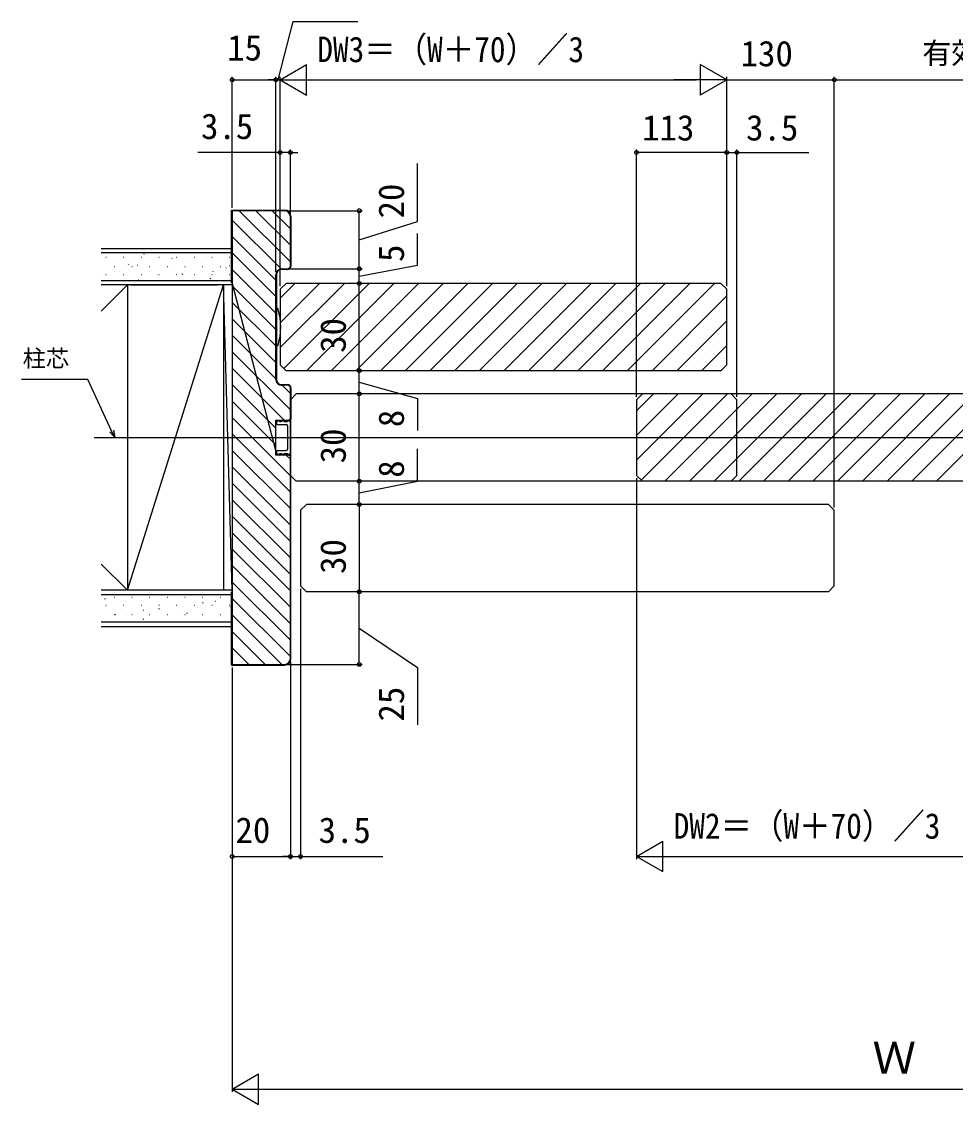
# Model space of a CAD drawing. Units: millimetres, scale not verified. Extents: x -525 to 525, y -783 to 779.
# Drawn here: x -128.1 to 192.9, y 32.4 to 404.7 of the extents above; entities that cross this region are included whole.
import ezdxf
from ezdxf.enums import TextEntityAlignment as Align

# ---------------------------------------------------------------- set-up
doc = ezdxf.new("R2010")
doc.units = ezdxf.units.MM
doc.header["$LTSCALE"] = 4
for name, color, linetype in [('0-3_YKK_11', 7, 'Continuous'), ('0-4_YKK_12', 2, 'Continuous'), ('0-5_YKK_13', 4, 'Continuous'), ('0-7_YKK_D', 6, 'Continuous'), ('0-9_YSS_K', 3, 'Continuous')]:
    doc.layers.add(name, color=color, linetype=linetype)
doc.styles.add('ＭＳ ゴシック', font='')
doc.styles.get('ＭＳ ゴシック').set_extended_font_data('MS Gothic')

msp = doc.modelspace()

# ---------------------------------------------------------------- linework, layer by layer
at = {"layer": '0-3_YKK_11'}
for p, q in [((-35.709, 320.695), (-35.709, 337.695)), ((-35.509, 337.695), (-35.509, 320.695)), ((-40.709, 281.695), (-40.709, 317.695)), ((-40.509, 317.695), (-40.509, 281.695)), ((-38.709, 319.695), (-36.709, 319.695)), ((-36.709, 319.495), (-38.709, 319.495)), ((-55.709, 314.895), (-55.909, 314.895)), ((-55.709, 314.695), (-40.709, 256.895)), ((-38.709, 279.895), (-36.709, 279.895)), ((-36.709, 279.695), (-38.709, 279.695)), ((-40.509, 266.495), (-40.709, 266.495)), ((-40.509, 256.895), (-40.709, 256.895)), ((-55.909, 208.495), (-55.709, 208.495)), ((-55.909, 183.495), (-55.909, 208.495)), ((-55.909, 183.495), (-37.709, 183.495))]:
    msp.add_line(p, q, dxfattribs=at)
for points in [[(-55.909, 314.895), (-55.909, 339.895), (-37.709, 339.895)], [(-37.709, 339.695), (-55.709, 339.695), (-55.709, 314.695)], [(-55.709, 314.695), (-55.709, 208.695), (-55.709, 183.695), (-37.709, 183.695)], [(-35.709, 185.695), (-35.709, 255.195), (-36.209, 255.695), (-40.709, 255.695), (-40.709, 256.695), (-40.709, 266.695), (-40.709, 267.695), (-36.209, 267.695), (-35.709, 268.195), (-35.709, 278.695)], [(-35.509, 278.695), (-35.509, 268.112), (-36.126, 267.495), (-40.509, 267.495), (-40.509, 266.495)], [(-35.509, 185.695), (-35.509, 255.278), (-36.126, 255.895), (-40.509, 255.895), (-40.509, 256.895)]]:
    msp.add_lwpolyline(points, dxfattribs=at)
for centre, radius, start, end in [((-37.709, 337.695), 2.2, 0.00001, 89.99999), ((-37.709, 337.695), 2, 0.00001, 89.99999), ((-36.709, 320.695), 1, 270.00001, 359.99999), ((-36.709, 320.695), 1.2, 270.00001, 359.99999), ((-38.709, 317.695), 2, 90.00001, 179.99999), ((-38.709, 317.695), 1.8, 90.00001, 179.99999), ((-38.709, 281.695), 2, 180.00001, 269.99999), ((-38.709, 281.695), 1.8, 180.00001, 269.99999), ((-36.709, 278.695), 1.2, 0.00001, 89.99999), ((-36.709, 278.695), 1, 0.00001, 89.99999), ((-37.709, 185.695), 2.2, 270.00001, 359.99999), ((-37.709, 185.695), 2, 270.00001, 359.99999)]:
    msp.add_arc(centre, radius, start, end, dxfattribs=at)
at = {"layer": '0-4_YKK_12'}
for p, q in [((-39.209, 312.695), (-37.209, 314.695)), ((-39.209, 309.609), (-34.123, 314.695)), ((-39.209, 301.123), (-25.638, 314.695)), ((-39.209, 292.638), (-17.153, 314.695)), ((-39.209, 312.695), (-39.209, 286.695)), ((-37.938, 285.424), (-8.667, 314.695)), ((112.291, 314.695), (-37.209, 314.695)), ((-30.182, 284.695), (-0.182, 314.695)), ((-21.697, 284.695), (8.303, 314.695)), ((-13.211, 284.695), (16.789, 314.695)), ((-4.726, 284.695), (25.274, 314.695)), ((3.759, 284.695), (33.759, 314.695)), ((12.244, 284.695), (42.244, 314.695)), ((20.73, 284.695), (50.73, 314.695)), ((29.215, 284.695), (59.215, 314.695)), ((37.7, 284.695), (67.7, 314.695)), ((46.186, 284.695), (76.186, 314.695)), ((54.671, 284.695), (84.671, 314.695)), ((63.156, 284.695), (93.156, 314.695)), ((71.641, 284.695), (101.641, 314.695)), ((80.127, 284.695), (110.127, 314.695)), ((112.291, 314.695), (114.291, 312.695)), ((114.291, 286.695), (114.291, 312.695)), ((88.612, 284.695), (114.291, 310.374)), ((97.097, 284.695), (114.291, 301.888)), ((105.582, 284.695), (114.291, 293.403)), ((-37.209, 284.695), (-39.209, 286.695)), ((112.291, 284.695), (114.291, 286.695)), ((112.291, 284.695), (-37.209, 284.695)), ((-35.709, 274.695), (-33.709, 276.695)), ((115.791, 276.695), (-33.709, 276.695)), ((83.291, 274.695), (85.291, 276.695)), ((83.291, 270.888), (89.097, 276.695)), ((83.291, 262.403), (97.582, 276.695)), ((83.291, 253.918), (106.068, 276.695)), ((84.922, 247.064), (114.553, 276.695)), ((234.791, 276.695), (85.291, 276.695)), ((93.038, 246.695), (123.038, 276.695)), ((101.524, 246.695), (131.524, 276.695)), ((110.009, 246.695), (140.009, 276.695)), ((115.791, 276.695), (117.791, 274.695)), ((118.494, 246.695), (148.494, 276.695)), ((126.979, 246.695), (156.979, 276.695)), ((135.465, 246.695), (165.465, 276.695)), ((143.95, 246.695), (173.95, 276.695)), ((152.435, 246.695), (182.435, 276.695)), ((160.921, 246.695), (190.921, 276.695)), ((169.406, 246.695), (199.406, 276.695)), ((177.891, 246.695), (207.891, 276.695)), ((186.376, 246.695), (216.376, 276.695)), ((-35.709, 274.695), (-35.709, 248.695)), ((83.291, 274.695), (83.291, 248.695)), ((117.791, 248.695), (117.791, 274.695)), ((-103.209, 261.695), (453.291, 261.695)), ((-33.709, 246.695), (-35.709, 248.695)), ((115.791, 246.695), (-33.709, 246.695)), ((85.291, 246.695), (83.291, 248.695)), ((234.791, 246.695), (85.291, 246.695)), ((115.791, 246.695), (117.791, 248.695)), ((-32.209, 236.695), (-30.209, 238.695)), ((149.291, 238.695), (-30.209, 238.695)), ((149.291, 238.695), (151.291, 236.695)), ((-32.209, 236.695), (-32.209, 210.695)), ((151.291, 210.695), (151.291, 236.695)), ((-30.209, 208.695), (-32.209, 210.695)), ((149.291, 208.695), (-30.209, 208.695)), ((149.291, 208.695), (151.291, 210.695))]:
    msp.add_line(p, q, dxfattribs=at)
at = {"layer": '0-5_YKK_13'}
for p, q in [((-40.229, 306.095), (-40.509, 306.095)), ((-40.509, 293.295), (-40.509, 306.095)), ((-40.509, 293.295), (-40.229, 293.295)), ((-40.409, 267.195), (-39.409, 267.695)), ((-40.409, 266.195), (-40.409, 267.195)), ((-40.409, 266.195), (-37.209, 266.195)), ((-39.409, 267.695), (-39.409, 267.195)), ((-39.409, 267.195), (-38.909, 267.195)), ((-38.909, 267.195), (-37.909, 267.695)), ((-37.909, 267.695), (-37.909, 267.195)), ((-37.909, 267.195), (-36.709, 267.195)), ((-36.709, 267.445), (-36.709, 267.195)), ((-36.709, 267.445), (-35.709, 267.445)), ((-36.709, 265.695), (-36.709, 257.695)), ((-35.709, 255.945), (-35.709, 267.445)), ((-40.409, 257.195), (-37.209, 257.195)), ((-40.409, 256.195), (-40.409, 257.195)), ((-40.409, 256.195), (-39.409, 255.695)), ((-39.409, 256.195), (-39.409, 255.695)), ((-39.409, 256.195), (-38.909, 256.195)), ((-38.909, 256.195), (-37.909, 255.695)), ((-37.909, 256.195), (-37.909, 255.695)), ((-37.909, 256.195), (-36.709, 256.195)), ((-36.709, 256.195), (-36.709, 255.945)), ((-36.709, 255.945), (-35.709, 255.945))]:
    msp.add_line(p, q, dxfattribs=at)
for centre, radius, start, end in [((-40.229, 305.795), 0.3, 17.1558, 90), ((-59.989, 299.695), 20.98, 342.8442, 17.1558), ((-40.229, 293.595), 0.3, 270, 342.8442), ((-37.209, 265.695), 0.5, 0, 90), ((-37.209, 257.695), 0.5, 270, 0)]:
    msp.add_arc(centre, radius, start, end, dxfattribs=at)
at = {"layer": '0-7_YKK_D'}
for p, q in [((-39.209, 384.695), (-30.116, 389.945)), ((-30.116, 379.445), (-30.116, 389.945)), ((114.291, 384.695), (105.197, 389.945)), ((105.197, 389.945), (105.197, 379.445)), ((-55.709, 340.695), (-55.709, 385.695)), ((-55.709, 384.695), (-40.709, 384.695)), ((-40.709, 384.695), (-43.259, 384.695)), ((-40.709, 318.695), (-40.709, 385.695)), ((-40.709, 318.695), (-40.709, 385.695)), ((-40.709, 384.695), (-39.209, 384.695)), ((-40.709, 384.695), (-39.209, 384.695)), ((-39.209, 313.695), (-39.209, 385.695)), ((-39.209, 313.695), (-39.209, 385.695)), ((-39.209, 384.695), (-36.659, 384.695)), ((-39.209, 384.695), (-30.116, 379.445)), ((-39.209, 384.695), (-21.023, 384.695)), ((-28.709, 384.695), (103.791, 384.695)), ((114.291, 384.695), (96.104, 384.695)), ((114.291, 384.695), (105.197, 379.445)), ((114.291, 313.695), (114.291, 385.695)), ((114.291, 313.695), (114.291, 385.695)), ((114.291, 384.695), (151.291, 384.695)), ((151.291, 237.695), (151.291, 385.695)), ((151.291, 237.695), (151.291, 385.695)), ((151.291, 384.695), (385.591, 384.695)), ((-39.209, 359.695), (-67.537, 359.695)), ((-39.209, 313.695), (-39.209, 360.695)), ((-35.709, 359.695), (-39.209, 359.695)), ((-35.709, 338.695), (-35.709, 360.695)), ((-35.709, 359.695), (-33.159, 359.695)), ((83.291, 275.695), (83.291, 360.695)), ((114.291, 359.695), (83.291, 359.695)), ((114.291, 313.695), (114.291, 360.695)), ((114.291, 313.695), (114.291, 360.695)), ((117.791, 275.695), (117.791, 360.695)), ((-36.709, 339.695), (-11.009, 339.695)), ((-12.009, 319.695), (-12.009, 339.695)), ((-35.709, 319.695), (-11.009, 319.695)), ((-35.709, 319.695), (-11.009, 319.695)), ((-12.009, 314.695), (-12.009, 319.695)), ((-12.009, 284.695), (-12.009, 314.695)), ((-12.009, 276.695), (-12.009, 284.695)), ((-12.009, 246.695), (-12.009, 276.695)), ((-12.009, 238.695), (-12.009, 246.695)), ((83.291, 247.695), (83.291, 116.695)), ((-12.009, 238.695), (-12.009, 208.695)), ((-32.209, 209.695), (-32.209, 116.695)), ((-12.009, 183.695), (-12.009, 208.695)), ((-55.709, 182.695), (-55.709, 36.695)), ((-55.709, 182.695), (-55.709, 116.695)), ((-36.709, 183.695), (-11.009, 183.695)), ((-35.709, 184.695), (-35.709, 116.695)), ((-35.709, 184.695), (-35.709, 116.695)), ((83.291, 117.695), (92.384, 122.945)), ((92.384, 112.445), (92.384, 122.945)), ((-55.709, 117.695), (-35.709, 117.695)), ((-35.709, 117.695), (-38.259, 117.695)), ((-35.709, 117.695), (-32.209, 117.695)), ((-32.209, 117.695), (-3.882, 117.695)), ((83.291, 117.695), (92.384, 112.445)), ((83.291, 117.695), (101.477, 117.695)), ((93.791, 117.695), (226.291, 117.695)), ((-55.709, 37.695), (-46.616, 42.945)), ((-46.616, 32.445), (-46.616, 42.945)), ((-55.709, 37.695), (-46.616, 32.445)), ((-55.709, 37.695), (-37.523, 37.695)), ((-45.209, 37.695), (395.291, 37.695))]:
    msp.add_line(p, q, dxfattribs=at)
for points in [[(-39.959, 384.695), (-34.793, 404.695), (-12.52, 404.695)], [(114.291, 359.695), (117.791, 359.695), (142.568, 359.695)], [(-12.009, 329.695), (7.991, 335.927), (7.991, 355.881)], [(-12.009, 317.195), (7.991, 320.949), (7.991, 331.904)], [(-96.065, 261.695), (-97.143, 264.006), (-105.391, 281.695), (-128.085, 281.695)], [(-12.009, 280.695), (7.991, 275.178), (7.991, 264.087)], [(-96.523, 264.295), (-96.065, 261.695), (-97.762, 263.717)], [(-12.009, 242.695), (7.991, 246.695), (7.991, 257.786)], [(-12.009, 196.195), (7.991, 182.639), (7.991, 162.957)]]:
    msp.add_lwpolyline(points, dxfattribs=at)
for centre in [(-55.709, 384.695), (-40.709, 384.695), (-40.709, 384.695), (151.291, 384.695), (151.291, 384.695), (-39.209, 359.695), (-35.709, 359.695), (83.291, 359.695), (114.291, 359.695), (114.291, 359.695), (117.791, 359.695), (-12.009, 339.695), (-12.009, 319.695), (-12.009, 319.695), (-12.009, 314.695), (-12.009, 314.695), (-12.009, 284.695), (-12.009, 284.695), (-12.009, 276.695), (-12.009, 276.695), (-12.009, 246.695), (-12.009, 246.695), (-12.009, 238.695), (-12.009, 238.695), (-12.009, 208.695), (-12.009, 208.695), (-12.009, 183.695), (-55.709, 117.695), (-35.709, 117.695), (-35.709, 117.695), (-32.209, 117.695)]:
    msp.add_circle(centre, 0.637, dxfattribs=at)
at = {"layer": '0-9_YSS_K'}
for p, q in [((-35.709, 322.133), (-53.271, 339.695)), ((-35.709, 327.79), (-47.614, 339.695)), ((-35.709, 333.447), (-41.957, 339.695)), ((-38.917, 319.684), (-55.709, 336.476)), ((-40.709, 315.82), (-55.709, 330.82)), ((-55.709, 325.195), (-100.709, 325.195)), ((-95.762, 324.036), (-95.744, 324.043)), ((-86.093, 324.776), (-85.926, 324.886)), ((-77.258, 324.907), (-77.239, 324.914)), ((-40.709, 310.163), (-55.709, 325.163)), ((-99.175, 323.704), (-99.075, 323.704)), ((-96.325, 320.474), (-96.225, 320.474)), ((-93.095, 323.704), (-92.995, 323.704)), ((-91.472, 321.216), (-91.305, 321.326)), ((-90.245, 320.474), (-90.145, 320.474)), ((-88.324, 320.988), (-88.306, 320.995)), ((-87.015, 323.704), (-86.915, 323.704)), ((-84.165, 320.474), (-84.065, 320.474)), ((-82.744, 322.964), (-82.725, 322.971)), ((-80.935, 323.704), (-80.835, 323.704)), ((-78.085, 320.474), (-77.985, 320.474)), ((-76.488, 323.298), (-76.321, 323.408)), ((-74.855, 323.704), (-74.755, 323.704)), ((-72.005, 320.474), (-71.905, 320.474)), ((-69.725, 321.893), (-69.707, 321.899)), ((-68.775, 323.704), (-68.675, 323.704)), ((-65.925, 320.474), (-65.825, 320.474)), ((-64.239, 323.835), (-64.22, 323.842)), ((-62.695, 323.704), (-62.595, 323.704)), ((-59.845, 320.474), (-59.745, 320.474)), ((-56.707, 320.821), (-56.688, 320.828)), ((-56.615, 323.704), (-56.515, 323.704)), ((-100.051, 316.836), (-100.032, 316.842)), ((-99.175, 317.724), (-99.075, 317.724)), ((-94.565, 318.779), (-94.546, 318.785)), ((-93.095, 317.724), (-92.995, 317.724)), ((-87.015, 317.724), (-86.915, 317.724)), ((-81.546, 317.707), (-81.527, 317.713)), ((-80.935, 317.724), (-80.835, 317.724)), ((-75.306, 319.917), (-75.287, 319.923)), ((-74.855, 317.724), (-74.755, 317.724)), ((-72.878, 317.851), (-72.711, 317.962)), ((-68.775, 317.724), (-68.675, 317.724)), ((-68.528, 316.635), (-68.509, 316.642)), ((-63.273, 316.373), (-63.106, 316.484)), ((-62.695, 317.724), (-62.595, 317.724)), ((-62.287, 318.845), (-62.269, 318.851)), ((-57.894, 319.933), (-57.727, 320.044)), ((-56.615, 317.724), (-56.515, 317.724)), ((-40.709, 304.506), (-55.709, 319.506)), ((-100.709, 315.695), (-55.709, 315.695)), ((-55.709, 314.195), (-100.709, 314.195)), ((-100.709, 305.195), (-91.709, 314.195)), ((-91.709, 314.195), (-91.709, 209.195)), ((-91.709, 209.195), (-58.709, 314.195)), ((-90.709, 314.195), (-60.709, 314.195)), ((-87.862, 315.769), (-87.695, 315.88)), ((-87.032, 315.764), (-87.014, 315.771)), ((-58.709, 314.195), (-58.709, 209.195)), ((-55.709, 209.195), (-58.709, 314.195)), ((-55.709, 314.195), (-55.709, 209.195)), ((-40.709, 298.849), (-55.709, 313.849)), ((-40.709, 293.192), (-55.709, 308.192)), ((-40.709, 287.535), (-55.709, 302.535)), ((-40.709, 281.878), (-55.709, 296.878)), ((-35.709, 271.222), (-55.709, 291.222)), ((-37.839, 267.695), (-55.709, 285.565)), ((-40.709, 264.908), (-55.709, 279.908)), ((-35.709, 276.878), (-38.526, 279.695)), ((-40.709, 259.251), (-55.709, 274.251)), ((-35.709, 248.594), (-55.709, 268.594)), ((-35.709, 242.937), (-55.709, 262.937)), ((-35.709, 237.281), (-55.709, 257.281)), ((-35.709, 254.251), (-37.153, 255.695)), ((-35.709, 231.624), (-55.709, 251.624)), ((-35.709, 225.967), (-55.709, 245.967)), ((-35.709, 220.31), (-55.709, 240.31)), ((-35.709, 214.653), (-55.709, 234.653)), ((-35.709, 208.996), (-55.709, 228.996)), ((-35.709, 203.339), (-55.709, 223.339)), ((-100.709, 218.195), (-91.709, 209.195)), ((-35.709, 197.683), (-55.709, 217.683)), ((-55.709, 209.195), (-100.709, 209.195)), ((-60.709, 209.195), (-90.709, 209.195)), ((-35.709, 192.026), (-55.709, 212.026)), ((-100.709, 207.695), (-55.709, 207.695)), ((-99.483, 206.215), (-99.316, 206.325)), ((-96.325, 206.854), (-96.225, 206.854)), ((-93.798, 205.412), (-93.779, 205.419)), ((-90.245, 206.854), (-90.145, 206.854)), ((-87.558, 207.622), (-87.539, 207.628)), ((-84.165, 206.854), (-84.065, 206.854)), ((-78.085, 206.854), (-77.985, 206.854)), ((-74.539, 206.55), (-74.521, 206.557)), ((-72.005, 206.854), (-71.905, 206.854)), ((-65.925, 206.854), (-65.825, 206.854)), ((-65.906, 204.932), (-65.739, 205.043)), ((-61.521, 205.478), (-61.502, 205.485)), ((-59.845, 206.854), (-59.745, 206.854)), ((-55.94, 207.454), (-55.922, 207.461)), ((-35.709, 186.369), (-55.709, 206.369)), ((-99.284, 203.469), (-99.265, 203.476)), ((-99.175, 204.104), (-99.075, 204.104)), ((-93.095, 204.104), (-92.995, 204.104)), ((-87.015, 204.104), (-86.915, 204.104)), ((-86.266, 202.397), (-86.247, 202.404)), ((-80.935, 204.104), (-80.835, 204.104)), ((-80.89, 202.85), (-80.723, 202.961)), ((-80.78, 204.34), (-80.761, 204.347)), ((-74.855, 204.104), (-74.755, 204.104)), ((-73.247, 201.326), (-73.228, 201.332)), ((-71.284, 201.372), (-71.117, 201.483)), ((-68.775, 204.104), (-68.675, 204.104)), ((-67.761, 203.268), (-67.742, 203.275)), ((-62.695, 204.104), (-62.595, 204.104)), ((-56.615, 204.104), (-56.515, 204.104)), ((-56.3, 203.454), (-56.134, 203.565)), ((-55.709, 198.195), (-100.709, 198.195)), ((-98.087, 198.211), (-98.068, 198.218)), ((-96.325, 200.874), (-96.225, 200.874)), ((-95.873, 200.768), (-95.707, 200.879)), ((-91.846, 200.421), (-91.827, 200.428)), ((-90.245, 200.874), (-90.145, 200.874)), ((-86.268, 199.29), (-86.101, 199.401)), ((-84.165, 200.874), (-84.065, 200.874)), ((-78.828, 199.349), (-78.809, 199.356)), ((-78.085, 200.874), (-77.985, 200.874)), ((-72.005, 200.874), (-71.905, 200.874)), ((-65.925, 200.874), (-65.825, 200.874)), ((-65.809, 198.278), (-65.79, 198.284)), ((-60.229, 200.254), (-60.21, 200.26)), ((-59.845, 200.874), (-59.745, 200.874)), ((-38.692, 183.695), (-55.709, 200.712)), ((-44.349, 183.695), (-55.709, 195.055)), ((-50.006, 183.695), (-55.709, 189.398)), ((-55.663, 183.695), (-55.709, 183.741))]:
    msp.add_line(p, q, dxfattribs=at)
for points in [[(-100.709, 326.695), (-55.709, 326.695), (-55.709, 314.195)], [(-100.709, 196.695), (-55.709, 196.695), (-55.709, 209.195)]]:
    msp.add_lwpolyline(points, dxfattribs=at)

# ---------------------------------------------------------------- texts
at = {"layer": '0-7_YKK_D', "style": 'ＭＳ ゴシック'}
for s, height, p in [('15', 8.798, (-57.414, 388.695)), ('有効開口＝（2W－572.5）／3', 7.331, (181.537, 388.002)), ('130', 8.798, (119.086, 386.695)), ('3.5', 8.798, (-66.423, 361.695)), ('113', 8.798, (85.223, 361.195)), ('3.5', 8.798, (120.954, 361.195)), ('柱芯', 5.865, (-127.744, 284.225)), ('20', 8.798, (-54.573, 119.695)), ('3.5', 8.798, (-25.996, 119.695)), ('Ｗ', 11, (164.387, 39.695))]:
    msp.add_text(s, height=height, dxfattribs=at).set_placement(p, align=Align.BOTTOM_LEFT)
at = {"layer": '0-7_YKK_D', "style": 'ＭＳ ゴシック', "width": 0.9}
for s, p in [('DW3＝（W＋70）／3', (-26.462, 388.127)), ('DW2＝（W＋70）／3', (96.038, 121.127))]:
    msp.add_text(s, height=8.798, dxfattribs=at).set_placement(p, align=Align.BOTTOM_LEFT)
at = {"layer": '0-7_YKK_D', "style": 'ＭＳ ゴシック'}
for s, p in [('20', (5.991, 337.041)), ('5', (5.991, 322.063)), ('30', (-14.009, 290.831)), ('8', (5.991, 265.268)), ('30', (-14.009, 252.831)), ('8', (5.991, 247.877)), ('30', (-14.009, 214.831)), ('25', (5.991, 164.071))]:
    msp.add_text(s, height=8.798, rotation=90, dxfattribs=at).set_placement(p, align=Align.BOTTOM_LEFT)

doc.saveas('drawing.dxf')
